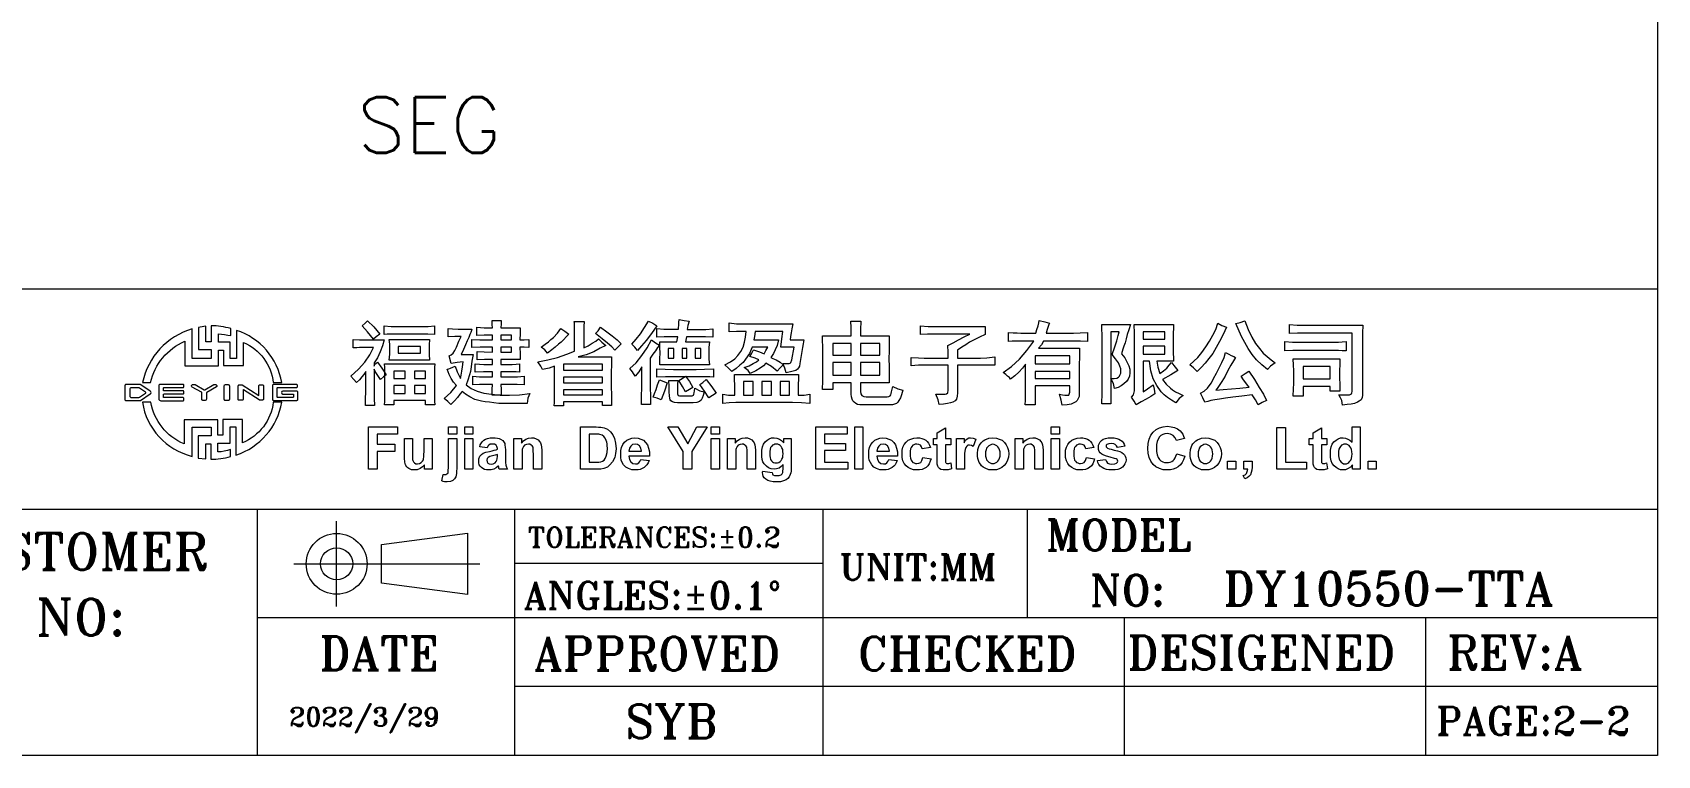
# Model space of a CAD drawing. Header units: millimetres. Extents: x 80 to 298, y -36 to 36.
# Drawn here: x 219.93 to 267.07, y -35.66 to -14.68 of the extents above; entities that cross this region are included whole.
import ezdxf

# ---------------------------------------------------------------- set-up
doc = ezdxf.new("R2010")
doc.units = ezdxf.units.MM
doc.header["$LTSCALE"] = 0.5
doc.layers.get('0').update_dxf_attribs({"lineweight": 18})
doc.layers.add('SEG', color=3, linetype='Continuous')
doc.styles.add('romans', font='romans.shx')
doc.styles.add('ROMANT', font='romant', dxfattribs={"height": 1.9})

msp = doc.modelspace()

# ---------------------------------------------------------------- linework, layer by layer
at = {"linetype": 'ByBlock'}
for points in [[(177.773, -35.657), (177.773, 26.913), (267.074, 26.913), (267.074, -35.657)], [(230.059, -29.535), (232.549, -29.204), (232.549, -30.989), (230.059, -30.658)]]:
    msp.add_lwpolyline(points, close=True, dxfattribs=at)
for points in [[(267.074, -22.127), (216.495, -22.127), (216.495, -35.644)], [(216.495, -28.505), (267.074, -28.505)], [(226.452, -28.505), (226.452, -35.644)], [(233.921, -28.505), (233.921, -35.657)], [(242.862, -28.505), (242.862, -35.657)], [(248.791, -28.505), (248.791, -31.654)], [(228.757, -31.336), (228.757, -28.857)], [(227.518, -30.096), (232.906, -30.096)], [(233.921, -30.08), (242.862, -30.08)], [(226.452, -31.654), (267.074, -31.654)], [(251.605, -31.654), (251.605, -35.657)], [(260.348, -31.654), (260.348, -35.644)], [(233.921, -33.649), (267.074, -33.649)]]:
    msp.add_lwpolyline(points, dxfattribs=at)
for points in [[(229.654, -23.043), (229.833, -23.222), (230.012, -23.432), (229.907, -23.505), (229.823, -23.579), (229.654, -23.369), (229.497, -23.19), (229.581, -23.116), (229.654, -23.043), (229.654, -23.043), (229.654, -23.043)], [(233.282, -23.253), (233.271, -23.148), (233.271, -23.032), (233.534, -23.032), (233.534, -23.137), (233.523, -23.253), (234.081, -23.253), (234.081, -23.411), (234.07, -23.6), (234.196, -23.6), (234.333, -23.59), (234.333, -23.821), (234.196, -23.81), (234.07, -23.81), (234.081, -24), (234.081, -24.168), (233.523, -24.168), (233.523, -24.315), (233.702, -24.315), (233.849, -24.315), (233.965, -24.304), (234.06, -24.294), (234.06, -24.536), (233.965, -24.525), (233.849, -24.525), (233.702, -24.525), (233.523, -24.525), (233.523, -24.672), (233.807, -24.672), (234.007, -24.672), (234.196, -24.651), (234.196, -24.904), (233.997, -24.893), (233.807, -24.893), (233.523, -24.893), (233.534, -25.04), (233.534, -25.198), (233.271, -25.198), (233.271, -25.04), (233.282, -24.893), (233.071, -24.893), (232.903, -24.893), (232.703, -24.904), (232.703, -24.651), (232.903, -24.672), (233.082, -24.672), (233.282, -24.672), (233.282, -24.525), (233.019, -24.525), (232.777, -24.536), (232.777, -24.294), (233.029, -24.315), (233.282, -24.315), (233.282, -24.168), (233.05, -24.168), (232.829, -24.178), (232.829, -23.936), (233.04, -23.947), (233.282, -23.957), (233.282, -23.81), (233.124, -23.81), (232.924, -23.81), (232.682, -23.821), (232.682, -23.59), (232.914, -23.6), (233.124, -23.6), (233.282, -23.6), (233.282, -23.463), (233.04, -23.463), (232.819, -23.474), (232.819, -23.232), (233.04, -23.253), (233.282, -23.253), (233.282, -23.253), (233.282, -23.253)], [(236.562, -23.758), (236.404, -23.842), (236.215, -23.947), (235.994, -24.031), (235.763, -24.094), (236.73, -24.094), (236.73, -24.199), (236.73, -24.336), (236.72, -24.525), (236.72, -24.746), (236.72, -24.977), (236.73, -25.177), (236.73, -25.356), (236.73, -25.503), (236.467, -25.503), (236.467, -25.398), (235.342, -25.398), (235.342, -25.514), (235.069, -25.514), (235.079, -25.419), (235.079, -25.314), (235.079, -25.188), (235.079, -25.051), (235.079, -24.893), (235.079, -24.736), (235.079, -24.557), (235.079, -24.357), (234.922, -24.42), (234.732, -24.462), (234.68, -24.357), (234.596, -24.231), (234.88, -24.178), (235.164, -24.105), (235.437, -24.01), (235.658, -23.926), (235.658, -23.768), (235.658, -23.621), (235.658, -23.495), (235.658, -23.379), (235.658, -23.274), (235.658, -23.19), (235.658, -23.116), (235.647, -23.064), (235.942, -23.064), (235.942, -23.106), (235.931, -23.169), (235.931, -23.243), (235.931, -23.337), (235.931, -23.442), (235.931, -23.558), (235.931, -23.684), (235.931, -23.831), (236.057, -23.768), (236.173, -23.695), (236.278, -23.632), (236.352, -23.568), (236.446, -23.663), (236.562, -23.758), (236.562, -23.758), (236.562, -23.758)], [(238.044, -23.19), (237.887, -23.411), (237.739, -23.611), (237.603, -23.768), (237.487, -23.905), (237.403, -23.81), (237.319, -23.726), (237.445, -23.579), (237.571, -23.421), (237.687, -23.243), (237.803, -23.053), (237.929, -23.116), (238.044, -23.19), (238.044, -23.19), (238.044, -23.19)], [(238.423, -23.505), (238.255, -23.505), (238.044, -23.516), (238.044, -23.264), (238.244, -23.285), (238.412, -23.285), (238.675, -23.285), (238.675, -23.243), (238.686, -23.179), (238.686, -23.095), (238.696, -23.011), (238.843, -23.032), (238.98, -23.053), (238.949, -23.179), (238.928, -23.295), (239.222, -23.295), (239.464, -23.295), (239.674, -23.274), (239.674, -23.516), (239.453, -23.505), (239.232, -23.505), (238.906, -23.505), (238.875, -23.653), (239.569, -23.653), (239.558, -23.821), (239.558, -23.989), (239.558, -24.157), (239.569, -24.325), (238.128, -24.325), (238.128, -24.136), (238.139, -23.979), (238.128, -23.821), (238.128, -23.653), (238.623, -23.653), (238.654, -23.505), (238.423, -23.505), (238.423, -23.505)], [(245.183, -25.061), (245.141, -25.188), (245.11, -25.282), (245.068, -25.356), (245.036, -25.408), (244.994, -25.44), (244.941, -25.461), (244.878, -25.482), (244.805, -25.482), (244.006, -25.482), (243.932, -25.482), (243.869, -25.471), (243.816, -25.44), (243.774, -25.408), (243.732, -25.366), (243.711, -25.314), (243.69, -25.251), (243.68, -25.177), (243.68, -24.841), (243.154, -24.841), (243.154, -25.04), (242.849, -25.04), (242.849, -24.998), (242.849, -24.946), (242.86, -24.872), (242.86, -24.788), (242.86, -24.683), (242.86, -24.567), (242.86, -24.441), (242.86, -24.294), (242.86, -24.021), (242.86, -23.789), (242.849, -23.611), (242.849, -23.484), (243.68, -23.484), (243.68, -23.243), (243.669, -23.053), (243.964, -23.053), (243.964, -23.137), (243.953, -23.232), (243.953, -23.348), (243.953, -23.484), (244.784, -23.484), (244.784, -23.59), (244.784, -23.737), (244.784, -23.915), (244.773, -24.147), (244.784, -24.368), (244.784, -24.557), (244.784, -24.714), (244.784, -24.841), (243.953, -24.841), (243.953, -25.093), (243.964, -25.167), (243.995, -25.209), (244.048, -25.24), (244.121, -25.251), (244.668, -25.251), (244.731, -25.251), (244.773, -25.24), (244.815, -25.219), (244.836, -25.188), (244.847, -25.156), (244.857, -25.104), (244.868, -25.03), (244.889, -24.946), (245.036, -25.019), (245.183, -25.061), (245.183, -25.061), (245.183, -25.061)], [(248.096, -24.546), (248.337, -24.368), (248.569, -24.157), (248.779, -23.905), (248.979, -23.632), (248.632, -23.632), (248.558, -23.632), (248.464, -23.632), (248.358, -23.632), (248.243, -23.642), (248.243, -23.379), (248.38, -23.39), (248.495, -23.39), (248.6, -23.4), (248.674, -23.4), (249.042, -23.4), (249.073, -23.295), (249.105, -23.19), (249.126, -23.106), (249.137, -23.032), (249.305, -23.074), (249.441, -23.116), (249.42, -23.148), (249.399, -23.211), (249.368, -23.295), (249.336, -23.4), (250.135, -23.4), (250.325, -23.39), (250.535, -23.379), (250.535, -23.642), (250.335, -23.632), (250.167, -23.632), (249.263, -23.632), (249.2, -23.737), (249.115, -23.842), (250.304, -23.842), (250.304, -24.094), (250.293, -24.325), (250.293, -25.167), (250.293, -25.24), (250.272, -25.303), (250.24, -25.356), (250.198, -25.398), (250.146, -25.429), (250.062, -25.461), (249.946, -25.482), (249.799, -25.493), (249.778, -25.345), (249.725, -25.177), (249.809, -25.188), (249.883, -25.198), (249.936, -25.198), (249.967, -25.198), (249.999, -25.198), (250.009, -25.177), (250.02, -25.146), (250.03, -25.114), (250.03, -24.935), (249.021, -24.935), (249.021, -25.482), (248.726, -25.482), (248.737, -25.345), (248.737, -25.219), (248.737, -25.104), (248.737, -25.009), (248.737, -24.304), (248.653, -24.42), (248.548, -24.536), (248.432, -24.641), (248.306, -24.736), (248.274, -24.693), (248.222, -24.651), (248.169, -24.599), (248.096, -24.546), (248.096, -24.546), (248.096, -24.546)], [(255.098, -23.043), (255.203, -23.295), (255.308, -23.516), (255.413, -23.705), (255.529, -23.852), (255.634, -23.979), (255.75, -24.084), (255.865, -24.178), (255.981, -24.262), (255.844, -24.357), (255.76, -24.462), (255.592, -24.325), (255.445, -24.178), (255.319, -24.021), (255.203, -23.852), (255.003, -23.495), (254.846, -23.127), (254.972, -23.095), (255.098, -23.043), (255.098, -23.043), (255.098, -23.043)], [(230.138, -23.19), (230.338, -23.211), (230.537, -23.211), (231.221, -23.211), (231.41, -23.211), (231.599, -23.19), (231.599, -23.442), (231.4, -23.432), (231.221, -23.432), (230.548, -23.432), (230.422, -23.432), (230.317, -23.432), (230.222, -23.432), (230.138, -23.442), (230.138, -23.19), (230.138, -23.19)], [(232.682, -23.285), (232.672, -23.327), (232.651, -23.379), (232.619, -23.442), (232.588, -23.526), (232.546, -23.621), (232.493, -23.737), (232.44, -23.873), (232.367, -24.021), (232.714, -24.021), (232.682, -24.22), (232.661, -24.378), (232.64, -24.515), (232.609, -24.609), (232.567, -24.767), (232.514, -24.904), (232.661, -25.009), (232.829, -25.082), (233.029, -25.146), (233.25, -25.177), (233.502, -25.198), (233.776, -25.198), (234.06, -25.188), (234.365, -25.156), (234.301, -25.293), (234.28, -25.44), (234.039, -25.44), (233.818, -25.44), (233.629, -25.44), (233.46, -25.44), (233.313, -25.429), (233.187, -25.408), (233.061, -25.398), (232.956, -25.377), (232.766, -25.324), (232.619, -25.251), (232.493, -25.177), (232.398, -25.093), (232.335, -25.177), (232.262, -25.272), (232.178, -25.366), (232.072, -25.471), (231.978, -25.387), (231.873, -25.303), (232.072, -25.125), (232.23, -24.925), (232.146, -24.82), (232.083, -24.714), (232.02, -24.599), (231.967, -24.452), (232.009, -24.441), (232.062, -24.42), (232.125, -24.389), (232.199, -24.357), (232.251, -24.525), (232.346, -24.714), (232.367, -24.62), (232.388, -24.504), (232.409, -24.378), (232.43, -24.231), (232.251, -24.252), (232.083, -24.283), (232.02, -24.063), (232.083, -24.031), (232.136, -23.979), (232.188, -23.905), (232.23, -23.81), (232.304, -23.632), (232.367, -23.495), (232.188, -23.495), (231.988, -23.505), (231.988, -23.264), (232.115, -23.274), (232.283, -23.285), (232.461, -23.285), (232.682, -23.285), (232.682, -23.285), (232.682, -23.285)], [(233.828, -23.6), (233.828, -23.463), (233.523, -23.463), (233.523, -23.6), (233.828, -23.6), (233.828, -23.6)], [(235.269, -23.663), (235.195, -23.726), (235.1, -23.81), (234.995, -23.884), (234.869, -23.979), (234.796, -23.884), (234.69, -23.81), (234.806, -23.726), (234.901, -23.653), (234.974, -23.59), (235.048, -23.526), (235.164, -23.4), (235.258, -23.264), (235.374, -23.348), (235.489, -23.432), (235.269, -23.663), (235.269, -23.663)], [(236.415, -23.232), (236.593, -23.369), (236.751, -23.484), (236.898, -23.6), (237.014, -23.716), (236.919, -23.8), (236.825, -23.894), (236.741, -23.8), (236.614, -23.695), (236.457, -23.568), (236.268, -23.411), (236.341, -23.337), (236.415, -23.232), (236.415, -23.232), (236.415, -23.232)], [(240.852, -23.884), (241.02, -23.947), (241.156, -24), (241.209, -23.905), (241.262, -23.81), (240.81, -23.81), (240.736, -23.989), (240.62, -24.157), (240.547, -24.252), (240.452, -24.336), (240.347, -24.431), (240.221, -24.515), (240.126, -24.42), (240.021, -24.325), (240.179, -24.231), (240.305, -24.147), (240.399, -24.052), (240.484, -23.936), (240.547, -23.81), (240.589, -23.663), (240.62, -23.516), (240.641, -23.358), (240.547, -23.358), (240.357, -23.358), (240.147, -23.369), (240.147, -23.106), (240.357, -23.137), (240.547, -23.137), (241.987, -23.137), (241.966, -23.274), (241.945, -23.39), (241.924, -23.495), (241.913, -23.6), (242.313, -23.6), (242.292, -23.716), (242.271, -23.821), (242.197, -24.283), (242.187, -24.357), (242.155, -24.41), (242.124, -24.452), (242.082, -24.483), (241.966, -24.515), (241.798, -24.557), (241.756, -24.42), (241.703, -24.283), (241.777, -24.283), (241.84, -24.283), (241.882, -24.283), (241.913, -24.273), (241.934, -24.252), (241.966, -24.178), (242.029, -23.81), (241.64, -23.81), (241.672, -23.568), (241.703, -23.358), (240.894, -23.358), (240.883, -23.495), (240.862, -23.6), (241.577, -23.6), (241.535, -23.758), (241.482, -23.884), (241.43, -23.989), (241.356, -24.105), (241.409, -24.136), (241.503, -24.178), (241.619, -24.241), (241.714, -24.325), (241.619, -24.41), (241.535, -24.504), (241.367, -24.368), (241.209, -24.273), (241.135, -24.347), (241.041, -24.42), (240.915, -24.494), (240.757, -24.578), (240.694, -24.483), (240.578, -24.399), (240.725, -24.347), (240.841, -24.283), (240.936, -24.231), (241.009, -24.178), (240.894, -24.126), (240.746, -24.084), (240.799, -23.979), (240.852, -23.884), (240.852, -23.884), (240.852, -23.884)], [(246.14, -25.177), (246.256, -25.177), (246.35, -25.177), (246.413, -25.177), (246.445, -25.167), (246.487, -25.135), (246.498, -25.061), (246.498, -24.336), (245.804, -24.336), (245.635, -24.336), (245.425, -24.347), (245.425, -24.105), (245.635, -24.115), (245.804, -24.126), (246.498, -24.126), (246.498, -23.957), (246.487, -23.758), (246.645, -23.684), (246.792, -23.6), (246.96, -23.505), (247.128, -23.432), (246.109, -23.432), (245.898, -23.432), (245.698, -23.442), (245.698, -23.19), (245.919, -23.211), (246.087, -23.211), (247.57, -23.211), (247.57, -23.442), (247.402, -23.516), (247.212, -23.611), (247.118, -23.663), (247.013, -23.737), (246.897, -23.81), (246.771, -23.894), (246.771, -24.126), (247.433, -24.126), (247.623, -24.115), (247.854, -24.094), (247.854, -24.336), (247.623, -24.336), (247.433, -24.336), (246.771, -24.336), (246.771, -25.135), (246.76, -25.23), (246.739, -25.314), (246.697, -25.366), (246.634, -25.408), (246.561, -25.429), (246.476, -25.44), (246.361, -25.461), (246.235, -25.471), (246.203, -25.335), (246.14, -25.177), (246.14, -25.177), (246.14, -25.177)], [(251.786, -23.148), (251.733, -23.306), (251.691, -23.442), (251.66, -23.568), (251.628, -23.684), (251.597, -23.779), (251.565, -23.863), (251.544, -23.936), (251.523, -24), (251.618, -24.115), (251.681, -24.231), (251.733, -24.347), (251.765, -24.452), (251.765, -24.557), (251.754, -24.651), (251.723, -24.736), (251.67, -24.809), (251.597, -24.872), (251.513, -24.935), (251.429, -24.977), (251.323, -25.009), (251.292, -24.862), (251.218, -24.714), (251.313, -24.714), (251.386, -24.704), (251.439, -24.683), (251.471, -24.651), (251.481, -24.62), (251.502, -24.567), (251.502, -24.515), (251.502, -24.441), (251.481, -24.357), (251.439, -24.262), (251.355, -24.147), (251.25, -24.021), (251.334, -23.8), (251.386, -23.621), (251.429, -23.474), (251.46, -23.369), (251.218, -23.369), (251.218, -25.45), (250.955, -25.45), (250.966, -25.146), (250.966, -24.851), (250.966, -23.642), (250.966, -23.547), (250.966, -23.432), (250.955, -23.295), (250.955, -23.148), (251.786, -23.148), (251.786, -23.148), (251.786, -23.148)], [(253.037, -23.148), (253.037, -23.264), (253.027, -23.39), (253.027, -23.526), (253.027, -23.684), (253.027, -23.842), (253.027, -23.989), (253.037, -24.115), (253.037, -24.22), (252.554, -24.22), (252.575, -24.389), (252.638, -24.578), (252.743, -24.494), (252.837, -24.42), (252.911, -24.336), (252.974, -24.252), (253.079, -24.389), (253.163, -24.483), (252.953, -24.609), (252.711, -24.746), (252.816, -24.883), (252.943, -24.998), (253.006, -25.051), (253.09, -25.104), (253.195, -25.156), (253.311, -25.209), (253.195, -25.303), (253.1, -25.429), (252.974, -25.345), (252.858, -25.272), (252.764, -25.188), (252.68, -25.104), (252.554, -24.925), (252.448, -24.725), (252.375, -24.494), (252.333, -24.22), (252.154, -24.22), (252.154, -25.104), (252.28, -25.019), (252.448, -24.904), (252.469, -25.03), (252.49, -25.167), (252.375, -25.24), (252.238, -25.314), (252.091, -25.398), (251.954, -25.482), (251.891, -25.377), (251.818, -25.261), (251.87, -25.188), (251.902, -25.072), (251.902, -23.621), (251.902, -23.4), (251.891, -23.148), (253.037, -23.148), (253.037, -23.148), (253.037, -23.148)], [(252.785, -23.579), (252.785, -23.369), (252.154, -23.369), (252.154, -23.579), (252.785, -23.579), (252.785, -23.579)], [(254.572, -23.232), (254.478, -23.442), (254.372, -23.642), (254.267, -23.821), (254.173, -23.989), (254.057, -24.136), (253.952, -24.273), (253.836, -24.399), (253.721, -24.515), (253.615, -24.41), (253.51, -24.325), (253.626, -24.22), (253.742, -24.105), (253.857, -23.968), (253.973, -23.8), (254.078, -23.632), (254.173, -23.463), (254.257, -23.295), (254.32, -23.116), (254.436, -23.179), (254.572, -23.232), (254.572, -23.232), (254.572, -23.232)], [(258.525, -23.169), (258.515, -23.4), (258.515, -23.6), (258.515, -25.198), (258.504, -25.272), (258.473, -25.335), (258.42, -25.377), (258.368, -25.408), (258.284, -25.44), (258.189, -25.461), (258.073, -25.471), (257.937, -25.493), (257.926, -25.429), (257.916, -25.356), (257.874, -25.282), (257.831, -25.188), (257.968, -25.188), (258.063, -25.188), (258.136, -25.188), (258.178, -25.177), (258.199, -25.167), (258.21, -25.135), (258.221, -25.093), (258.221, -25.04), (258.221, -23.4), (256.833, -23.4), (256.633, -23.4), (256.402, -23.411), (256.402, -23.148), (256.622, -23.169), (256.822, -23.169), (258.525, -23.169), (258.525, -23.169)], [(229.591, -25.503), (229.591, -25.303), (229.602, -25.114), (229.602, -24.515), (229.549, -24.599), (229.486, -24.672), (229.423, -24.757), (229.328, -24.83), (229.255, -24.746), (229.171, -24.651), (229.391, -24.452), (229.57, -24.241), (229.717, -24.031), (229.823, -23.821), (229.57, -23.821), (229.507, -23.821), (229.423, -23.821), (229.339, -23.831), (229.234, -23.831), (229.234, -23.59), (229.423, -23.6), (229.56, -23.6), (230.138, -23.6), (230.085, -23.768), (230.022, -23.947), (229.938, -24.115), (229.844, -24.262), (229.844, -24.357), (229.844, -24.347), (229.865, -24.315), (229.896, -24.283), (229.938, -24.241), (230.064, -24.42), (230.19, -24.609), (230.117, -24.672), (230.033, -24.746), (229.97, -24.662), (229.917, -24.578), (229.875, -24.515), (229.844, -24.452), (229.844, -25.093), (229.844, -25.303), (229.854, -25.503), (229.591, -25.503), (229.591, -25.503)], [(231.452, -23.59), (231.442, -23.737), (231.442, -23.873), (231.442, -24.021), (231.452, -24.189), (230.285, -24.189), (230.296, -24.01), (230.296, -23.863), (230.296, -23.726), (230.285, -23.59), (231.452, -23.59), (231.452, -23.59), (231.452, -23.59)], [(231.189, -23.979), (231.189, -23.789), (230.537, -23.789), (230.537, -23.979), (231.189, -23.979), (231.189, -23.979)], [(233.828, -23.957), (233.828, -23.81), (233.523, -23.81), (233.523, -23.957), (233.828, -23.957), (233.828, -23.957)], [(238.118, -23.747), (238.065, -23.821), (238.002, -23.915), (237.929, -24.01), (237.855, -24.126), (237.855, -24.988), (237.866, -25.219), (237.866, -25.471), (237.603, -25.471), (237.603, -25.219), (237.613, -24.988), (237.613, -24.378), (237.519, -24.525), (237.414, -24.651), (237.34, -24.525), (237.266, -24.431), (237.445, -24.262), (237.613, -24.052), (237.76, -23.831), (237.887, -23.6), (238.002, -23.684), (238.118, -23.747), (238.118, -23.747), (238.118, -23.747)], [(238.539, -24.126), (238.539, -23.852), (238.37, -23.852), (238.37, -24.126), (238.539, -24.126), (238.539, -24.126)], [(238.917, -24.126), (238.917, -23.852), (238.78, -23.852), (238.78, -24.126), (238.917, -24.126), (238.917, -24.126)], [(239.317, -24.126), (239.317, -23.852), (239.159, -23.852), (239.159, -24.126), (239.317, -24.126), (239.317, -24.126)], [(243.68, -24.042), (243.68, -23.705), (243.154, -23.705), (243.154, -24.042), (243.68, -24.042), (243.68, -24.042)], [(244.51, -24.042), (244.51, -23.705), (243.953, -23.705), (243.953, -24.042), (244.51, -24.042), (244.51, -24.042)], [(252.785, -24.01), (252.785, -23.779), (252.154, -23.779), (252.154, -24.01), (252.785, -24.01), (252.785, -24.01)], [(255.224, -24.967), (255.182, -24.914), (255.129, -24.841), (255.066, -24.757), (254.993, -24.651), (255.108, -24.578), (255.214, -24.504), (255.382, -24.746), (255.518, -24.977), (255.645, -25.177), (255.729, -25.356), (255.603, -25.419), (255.487, -25.482), (255.413, -25.335), (255.319, -25.188), (255.014, -25.23), (254.751, -25.261), (254.541, -25.293), (254.372, -25.314), (254.236, -25.335), (254.12, -25.356), (254.025, -25.387), (253.941, -25.408), (253.889, -25.282), (253.815, -25.146), (253.92, -25.082), (254.015, -24.998), (254.068, -24.935), (254.131, -24.841), (254.194, -24.714), (254.278, -24.567), (254.362, -24.41), (254.436, -24.252), (254.499, -24.105), (254.541, -23.968), (254.635, -24.01), (254.709, -24.052), (254.782, -24.084), (254.835, -24.105), (254.772, -24.21), (254.698, -24.336), (254.614, -24.483), (254.53, -24.651), (254.436, -24.809), (254.362, -24.925), (254.299, -25.009), (254.257, -25.061), (254.478, -25.04), (254.719, -25.019), (254.961, -24.998), (255.224, -24.967), (255.224, -24.967), (255.224, -24.967)], [(257.653, -23.663), (257.726, -23.663), (257.821, -23.663), (257.926, -23.653), (258.042, -23.642), (258.042, -23.915), (257.926, -23.915), (257.821, -23.905), (257.737, -23.905), (257.663, -23.905), (256.696, -23.905), (256.496, -23.905), (256.265, -23.915), (256.265, -23.642), (256.486, -23.663), (256.696, -23.663), (257.653, -23.663), (257.653, -23.663)], [(231.61, -24.294), (231.599, -24.399), (231.599, -24.525), (231.599, -24.693), (231.599, -24.883), (231.599, -25.072), (231.599, -25.24), (231.599, -25.377), (231.61, -25.482), (231.337, -25.482), (231.337, -25.356), (230.411, -25.356), (230.411, -25.482), (230.148, -25.482), (230.159, -25.387), (230.159, -25.251), (230.159, -25.093), (230.159, -24.893), (230.159, -24.704), (230.159, -24.536), (230.159, -24.399), (230.148, -24.294), (231.61, -24.294), (231.61, -24.294), (231.61, -24.294)], [(230.748, -24.714), (230.748, -24.504), (230.411, -24.504), (230.411, -24.714), (230.748, -24.714), (230.748, -24.714)], [(231.337, -24.714), (231.337, -24.504), (231.011, -24.504), (231.011, -24.714), (231.337, -24.714), (231.337, -24.714)], [(236.467, -24.473), (236.467, -24.304), (235.342, -24.304), (235.342, -24.473), (236.467, -24.473), (236.467, -24.473)], [(239.19, -24.462), (239.432, -24.452), (239.685, -24.441), (239.685, -24.683), (239.579, -24.672), (239.464, -24.672), (239.327, -24.672), (239.18, -24.672), (238.539, -24.672), (238.297, -24.672), (238.044, -24.683), (238.044, -24.441), (238.286, -24.452), (238.528, -24.462), (239.19, -24.462), (239.19, -24.462)], [(243.68, -24.62), (243.68, -24.252), (243.154, -24.252), (243.154, -24.62), (243.68, -24.62), (243.68, -24.62)], [(244.51, -24.62), (244.51, -24.252), (243.953, -24.252), (243.953, -24.62), (244.51, -24.62), (244.51, -24.62)], [(250.03, -24.294), (250.03, -24.063), (249.021, -24.063), (249.021, -24.294), (250.03, -24.294), (250.03, -24.294)], [(257.863, -24.147), (257.863, -24.315), (257.853, -24.483), (257.853, -24.704), (257.863, -24.883), (257.863, -25.082), (257.579, -25.082), (257.579, -24.946), (256.791, -24.946), (256.791, -25.23), (256.507, -25.23), (256.517, -25.019), (256.528, -24.862), (256.528, -24.483), (256.517, -24.336), (256.507, -24.147), (257.863, -24.147), (257.863, -24.147), (257.863, -24.147)], [(257.579, -24.725), (257.579, -24.368), (256.791, -24.368), (256.791, -24.725), (257.579, -24.725), (257.579, -24.725)], [(230.748, -25.156), (230.748, -24.925), (230.411, -24.925), (230.411, -25.156), (230.748, -25.156), (230.748, -25.156)], [(231.337, -25.156), (231.337, -24.925), (231.011, -24.925), (231.011, -25.156), (231.337, -25.156), (231.337, -25.156)], [(236.467, -24.841), (236.467, -24.683), (235.342, -24.683), (235.342, -24.841), (236.467, -24.841), (236.467, -24.841)], [(238.349, -24.841), (238.265, -25.082), (238.171, -25.335), (238.055, -25.293), (237.939, -25.261), (237.981, -25.156), (238.023, -25.04), (238.065, -24.904), (238.118, -24.757), (238.349, -24.841), (238.349, -24.841), (238.349, -24.841)], [(238.654, -24.778), (238.644, -24.883), (238.644, -24.967), (238.644, -25.04), (238.644, -25.104), (238.644, -25.167), (238.665, -25.209), (238.707, -25.219), (238.77, -25.219), (239.022, -25.219), (239.075, -25.219), (239.106, -25.198), (239.117, -25.177), (239.127, -25.135), (239.138, -25.072), (239.148, -24.998), (239.296, -25.072), (239.422, -25.104), (239.39, -25.209), (239.359, -25.293), (239.327, -25.345), (239.285, -25.387), (239.201, -25.419), (239.096, -25.429), (238.644, -25.429), (238.56, -25.419), (238.496, -25.398), (238.454, -25.366), (238.433, -25.335), (238.412, -25.23), (238.402, -25.093), (238.402, -24.946), (238.391, -24.778), (238.654, -24.778), (238.654, -24.778)], [(238.875, -24.651), (238.991, -24.809), (239.085, -24.977), (238.991, -25.04), (238.875, -25.104), (238.791, -24.946), (238.686, -24.778), (238.78, -24.714), (238.875, -24.651), (238.875, -24.651), (238.875, -24.651)], [(239.474, -24.746), (239.642, -24.956), (239.769, -25.146), (239.663, -25.209), (239.558, -25.282), (239.432, -25.082), (239.296, -24.893), (239.38, -24.83), (239.474, -24.746), (239.474, -24.746), (239.474, -24.746)], [(242.155, -24.599), (242.155, -24.736), (242.145, -24.883), (242.145, -25.198), (242.324, -25.198), (242.481, -25.177), (242.481, -25.44), (242.239, -25.429), (241.977, -25.419), (240.336, -25.419), (240.147, -25.429), (239.958, -25.44), (239.958, -25.177), (240.126, -25.198), (240.305, -25.198), (240.305, -24.893), (240.294, -24.767), (240.294, -24.599), (242.155, -24.599), (242.155, -24.599), (242.155, -24.599)], [(240.841, -25.198), (240.841, -24.809), (240.557, -24.809), (240.557, -25.198), (240.841, -25.198), (240.841, -25.198)], [(241.367, -25.198), (241.367, -24.809), (241.093, -24.809), (241.093, -25.198), (241.367, -25.198), (241.367, -25.198)], [(241.892, -25.198), (241.892, -24.809), (241.619, -24.809), (241.619, -25.198), (241.892, -25.198), (241.892, -25.198)], [(250.03, -24.714), (250.03, -24.515), (249.021, -24.515), (249.021, -24.714), (250.03, -24.714), (250.03, -24.714)], [(236.467, -25.188), (236.467, -25.051), (235.342, -25.051), (235.342, -25.188), (236.467, -25.188), (236.467, -25.188)], [(229.68, -27.35), (229.68, -26.124), (230.518, -26.124), (230.518, -26.329), (229.932, -26.329), (229.932, -26.626), (230.442, -26.626), (230.442, -26.832), (229.932, -26.832), (229.932, -27.35), (229.68, -27.35), (229.68, -27.35)], [(232.003, -26.329), (232.003, -26.124), (232.239, -26.124), (232.239, -26.329), (232.003, -26.329), (232.003, -26.329)], [(232.475, -26.329), (232.475, -26.124), (232.711, -26.124), (232.711, -26.329), (232.475, -26.329), (232.475, -26.329)], [(235.833, -26.124), (236.282, -26.124), (236.351, -26.131), (236.419, -26.131), (236.473, -26.139), (236.518, -26.154), (236.617, -26.192), (236.701, -26.261), (236.77, -26.352), (236.815, -26.459), (236.846, -26.596), (236.861, -26.756), (236.846, -26.893), (236.823, -27.014), (236.762, -27.136), (236.686, -27.228), (236.61, -27.289), (236.511, -27.327), (236.419, -27.35), (236.297, -27.35), (235.833, -27.35), (235.833, -26.124), (235.833, -26.124)], [(236.084, -26.329), (236.084, -27.144), (236.267, -27.144), (236.358, -27.144), (236.419, -27.136), (236.473, -27.113), (236.518, -27.083), (236.549, -27.037), (236.579, -26.969), (236.602, -26.87), (236.61, -26.74), (236.602, -26.672), (236.602, -26.611), (236.594, -26.565), (236.579, -26.52), (236.549, -26.451), (236.511, -26.405), (236.457, -26.367), (236.396, -26.344), (236.366, -26.337), (236.32, -26.337), (236.259, -26.337), (236.191, -26.329), (236.084, -26.329), (236.084, -26.329)], [(238.81, -27.35), (238.81, -26.839), (238.361, -26.124), (238.658, -26.124), (238.94, -26.611), (239.206, -26.124), (239.503, -26.124), (239.062, -26.839), (239.062, -27.35), (238.81, -27.35), (238.81, -27.35)], [(239.625, -26.329), (239.625, -26.124), (239.861, -26.124), (239.861, -26.329), (239.625, -26.329), (239.625, -26.329)], [(242.656, -27.35), (242.656, -26.124), (243.562, -26.124), (243.562, -26.329), (242.907, -26.329), (242.907, -26.603), (243.516, -26.603), (243.516, -26.809), (242.907, -26.809), (242.907, -27.144), (243.585, -27.144), (243.585, -27.35), (242.656, -27.35), (242.656, -27.35)], [(243.79, -27.35), (243.79, -26.124), (244.026, -26.124), (244.026, -27.35), (243.79, -27.35), (243.79, -27.35)], [(246.577, -26.459), (246.577, -26.641), (246.417, -26.641), (246.417, -27.014), (246.417, -27.06), (246.417, -27.098), (246.417, -27.129), (246.417, -27.144), (246.425, -27.159), (246.44, -27.174), (246.455, -27.182), (246.478, -27.182), (246.516, -27.182), (246.57, -27.167), (246.592, -27.342), (246.501, -27.365), (246.402, -27.372), (246.349, -27.372), (246.288, -27.357), (246.25, -27.327), (246.219, -27.296), (246.196, -27.258), (246.181, -27.205), (246.181, -27.182), (246.181, -27.144), (246.181, -27.098), (246.181, -27.037), (246.181, -26.641), (246.067, -26.641), (246.067, -26.459), (246.181, -26.459), (246.181, -26.291), (246.417, -26.154), (246.417, -26.459), (246.577, -26.459), (246.577, -26.459)], [(249.486, -26.329), (249.486, -26.124), (249.722, -26.124), (249.722, -26.329), (249.486, -26.329), (249.486, -26.329)], [(253.126, -26.9), (253.362, -26.976), (253.324, -27.075), (253.286, -27.152), (253.232, -27.22), (253.172, -27.281), (253.103, -27.319), (253.027, -27.35), (252.943, -27.372), (252.844, -27.372), (252.73, -27.365), (252.623, -27.334), (252.524, -27.281), (252.441, -27.212), (252.372, -27.121), (252.326, -27.014), (252.296, -26.885), (252.288, -26.748), (252.296, -26.603), (252.326, -26.481), (252.372, -26.367), (252.441, -26.276), (252.532, -26.2), (252.623, -26.146), (252.737, -26.116), (252.859, -26.101), (252.966, -26.116), (253.065, -26.139), (253.149, -26.177), (253.225, -26.238), (253.263, -26.283), (253.301, -26.329), (253.324, -26.39), (253.354, -26.459), (253.118, -26.52), (253.08, -26.436), (253.019, -26.375), (252.943, -26.329), (252.852, -26.314), (252.783, -26.322), (252.722, -26.344), (252.669, -26.375), (252.623, -26.413), (252.585, -26.474), (252.555, -26.542), (252.54, -26.634), (252.54, -26.733), (252.54, -26.839), (252.555, -26.931), (252.585, -27.007), (252.623, -27.068), (252.669, -27.106), (252.722, -27.136), (252.776, -27.159), (252.844, -27.159), (252.89, -27.159), (252.935, -27.144), (252.981, -27.129), (253.019, -27.098), (253.05, -27.068), (253.08, -27.022), (253.103, -26.969), (253.126, -26.9), (253.126, -26.9), (253.126, -26.9)], [(256.027, -27.35), (256.027, -26.139), (256.278, -26.139), (256.278, -27.144), (256.895, -27.144), (256.895, -27.35), (256.027, -27.35), (256.027, -27.35)], [(257.481, -26.459), (257.481, -26.641), (257.322, -26.641), (257.322, -27.014), (257.322, -27.06), (257.322, -27.098), (257.322, -27.129), (257.322, -27.144), (257.329, -27.159), (257.344, -27.174), (257.36, -27.182), (257.382, -27.182), (257.421, -27.182), (257.474, -27.167), (257.497, -27.342), (257.405, -27.365), (257.306, -27.372), (257.253, -27.372), (257.192, -27.357), (257.154, -27.327), (257.124, -27.296), (257.101, -27.258), (257.085, -27.205), (257.085, -27.182), (257.085, -27.144), (257.085, -27.098), (257.085, -27.037), (257.085, -26.641), (256.971, -26.641), (256.971, -26.459), (257.085, -26.459), (257.085, -26.291), (257.322, -26.154), (257.322, -26.459), (257.481, -26.459), (257.481, -26.459)], [(258.449, -27.35), (258.228, -27.35), (258.228, -27.22), (258.167, -27.289), (258.098, -27.334), (258.022, -27.365), (257.954, -27.372), (257.877, -27.365), (257.809, -27.342), (257.748, -27.304), (257.695, -27.251), (257.641, -27.182), (257.611, -27.106), (257.588, -27.007), (257.588, -26.908), (257.588, -26.794), (257.611, -26.702), (257.641, -26.626), (257.687, -26.558), (257.748, -26.504), (257.809, -26.466), (257.877, -26.443), (257.954, -26.436), (258.022, -26.451), (258.091, -26.474), (258.152, -26.512), (258.212, -26.565), (258.212, -26.124), (258.449, -26.124), (258.449, -27.35), (258.449, -27.35)], [(231.31, -27.35), (231.31, -27.22), (231.249, -27.281), (231.18, -27.334), (231.097, -27.365), (231.013, -27.372), (230.929, -27.365), (230.853, -27.334), (230.792, -27.289), (230.754, -27.228), (230.731, -27.144), (230.723, -27.03), (230.723, -26.459), (230.96, -26.459), (230.96, -26.87), (230.96, -26.954), (230.96, -27.022), (230.96, -27.068), (230.967, -27.098), (230.99, -27.136), (231.013, -27.167), (231.051, -27.19), (231.104, -27.19), (231.158, -27.182), (231.211, -27.159), (231.249, -27.121), (231.272, -27.075), (231.279, -27.045), (231.287, -26.992), (231.287, -26.923), (231.295, -26.839), (231.295, -26.459), (231.531, -26.459), (231.531, -27.35), (231.31, -27.35), (231.31, -27.35)], [(232.239, -26.459), (232.239, -27.327), (232.231, -27.41), (232.231, -27.471), (232.224, -27.525), (232.216, -27.57), (232.178, -27.631), (232.125, -27.677), (232.056, -27.707), (231.965, -27.715), (231.927, -27.715), (231.889, -27.715), (231.843, -27.707), (231.805, -27.692), (231.843, -27.502), (231.858, -27.502), (231.873, -27.502), (231.889, -27.502), (231.904, -27.502), (231.934, -27.502), (231.957, -27.487), (231.98, -27.471), (231.995, -27.449), (231.995, -27.433), (231.995, -27.41), (231.995, -27.372), (232.003, -27.319), (232.003, -26.459), (232.239, -26.459), (232.239, -26.459)], [(232.475, -27.35), (232.475, -26.459), (232.711, -26.459), (232.711, -27.35), (232.475, -27.35), (232.475, -27.35)], [(233.122, -26.733), (232.909, -26.702), (232.924, -26.641), (232.955, -26.588), (232.985, -26.542), (233.023, -26.504), (233.076, -26.474), (233.137, -26.459), (233.206, -26.443), (233.282, -26.436), (233.358, -26.443), (233.419, -26.451), (233.472, -26.459), (233.51, -26.474), (233.579, -26.52), (233.617, -26.573), (233.632, -26.603), (233.64, -26.657), (233.648, -26.71), (233.655, -26.786), (233.655, -27.06), (233.655, -27.159), (233.663, -27.235), (233.686, -27.289), (233.716, -27.35), (233.48, -27.35), (233.465, -27.327), (233.457, -27.281), (233.45, -27.266), (233.442, -27.258), (233.381, -27.311), (233.32, -27.35), (233.244, -27.372), (233.168, -27.372), (233.107, -27.372), (233.046, -27.357), (233, -27.334), (232.955, -27.304), (232.917, -27.258), (232.894, -27.22), (232.878, -27.167), (232.878, -27.113), (232.886, -27.045), (232.909, -26.976), (232.955, -26.923), (233.008, -26.885), (233.084, -26.855), (233.191, -26.832), (233.267, -26.817), (233.328, -26.801), (233.381, -26.786), (233.419, -26.771), (233.419, -26.748), (233.404, -26.695), (233.381, -26.649), (233.335, -26.626), (233.267, -26.619), (233.213, -26.626), (233.175, -26.649), (233.145, -26.679), (233.122, -26.733), (233.122, -26.733), (233.122, -26.733)], [(234.706, -27.35), (234.47, -27.35), (234.47, -26.9), (234.462, -26.832), (234.462, -26.778), (234.455, -26.74), (234.455, -26.71), (234.432, -26.672), (234.401, -26.649), (234.363, -26.626), (234.325, -26.619), (234.264, -26.634), (234.211, -26.657), (234.173, -26.695), (234.15, -26.748), (234.142, -26.778), (234.135, -26.824), (234.135, -26.877), (234.135, -26.946), (234.135, -27.35), (233.899, -27.35), (233.899, -26.459), (234.12, -26.459), (234.12, -26.596), (234.181, -26.527), (234.249, -26.481), (234.325, -26.451), (234.409, -26.436), (234.478, -26.443), (234.546, -26.466), (234.607, -26.497), (234.645, -26.542), (234.668, -26.588), (234.691, -26.641), (234.698, -26.71), (234.706, -26.801), (234.706, -27.35), (234.706, -27.35)], [(237.584, -27.068), (237.82, -27.098), (237.79, -27.167), (237.759, -27.22), (237.721, -27.266), (237.676, -27.304), (237.622, -27.334), (237.561, -27.357), (237.501, -27.372), (237.424, -27.372), (237.318, -27.365), (237.226, -27.334), (237.143, -27.289), (237.082, -27.22), (237.044, -27.159), (237.013, -27.083), (236.998, -27.007), (236.998, -26.916), (236.998, -26.809), (237.021, -26.718), (237.059, -26.634), (237.112, -26.565), (237.173, -26.512), (237.242, -26.474), (237.318, -26.451), (237.409, -26.436), (237.501, -26.451), (237.584, -26.474), (237.66, -26.512), (237.721, -26.573), (237.775, -26.641), (237.805, -26.74), (237.828, -26.847), (237.836, -26.969), (237.234, -26.969), (237.249, -27.068), (237.287, -27.136), (237.348, -27.182), (237.424, -27.19), (237.478, -27.19), (237.523, -27.167), (237.554, -27.129), (237.584, -27.068), (237.584, -27.068), (237.584, -27.068)], [(237.6, -26.824), (237.584, -26.74), (237.539, -26.672), (237.485, -26.634), (237.417, -26.619), (237.341, -26.634), (237.287, -26.679), (237.249, -26.74), (237.234, -26.824), (237.6, -26.824), (237.6, -26.824)], [(239.625, -27.35), (239.625, -26.459), (239.861, -26.459), (239.861, -27.35), (239.625, -27.35), (239.625, -27.35)], [(240.904, -27.35), (240.668, -27.35), (240.668, -26.9), (240.661, -26.832), (240.661, -26.778), (240.653, -26.74), (240.653, -26.71), (240.63, -26.672), (240.6, -26.649), (240.562, -26.626), (240.524, -26.619), (240.463, -26.634), (240.409, -26.657), (240.371, -26.695), (240.348, -26.748), (240.341, -26.778), (240.333, -26.824), (240.333, -26.877), (240.333, -26.946), (240.333, -27.35), (240.097, -27.35), (240.097, -26.459), (240.318, -26.459), (240.318, -26.596), (240.379, -26.527), (240.447, -26.481), (240.524, -26.451), (240.607, -26.436), (240.676, -26.443), (240.744, -26.466), (240.805, -26.497), (240.843, -26.542), (240.866, -26.588), (240.889, -26.641), (240.897, -26.71), (240.904, -26.801), (240.904, -27.35), (240.904, -27.35)], [(241.117, -27.41), (241.392, -27.441), (241.399, -27.487), (241.414, -27.509), (241.46, -27.532), (241.521, -27.532), (241.597, -27.532), (241.651, -27.509), (241.681, -27.487), (241.696, -27.449), (241.704, -27.41), (241.711, -27.342), (241.711, -27.212), (241.651, -27.273), (241.59, -27.319), (241.521, -27.342), (241.445, -27.35), (241.361, -27.342), (241.285, -27.311), (241.224, -27.266), (241.163, -27.197), (241.125, -27.136), (241.102, -27.068), (241.087, -26.984), (241.087, -26.9), (241.087, -26.794), (241.11, -26.702), (241.14, -26.626), (241.186, -26.558), (241.247, -26.504), (241.308, -26.466), (241.376, -26.443), (241.453, -26.436), (241.529, -26.451), (241.605, -26.474), (241.666, -26.52), (241.727, -26.588), (241.727, -26.459), (241.947, -26.459), (241.947, -27.266), (241.94, -27.342), (241.94, -27.403), (241.932, -27.456), (241.917, -27.502), (241.887, -27.57), (241.848, -27.624), (241.795, -27.662), (241.719, -27.692), (241.635, -27.715), (241.529, -27.715), (241.422, -27.715), (241.331, -27.7), (241.262, -27.677), (241.209, -27.639), (241.163, -27.601), (241.133, -27.555), (241.117, -27.502), (241.11, -27.441), (241.11, -27.433), (241.117, -27.41), (241.117, -27.41), (241.117, -27.41)], [(241.323, -26.893), (241.323, -26.961), (241.331, -27.014), (241.346, -27.068), (241.376, -27.106), (241.399, -27.136), (241.43, -27.152), (241.468, -27.167), (241.506, -27.167), (241.544, -27.167), (241.582, -27.152), (241.62, -27.129), (241.651, -27.098), (241.673, -27.06), (241.696, -27.014), (241.704, -26.961), (241.711, -26.9), (241.704, -26.832), (241.696, -26.778), (241.673, -26.733), (241.651, -26.687), (241.62, -26.664), (241.59, -26.641), (241.552, -26.626), (241.513, -26.619), (241.468, -26.626), (241.437, -26.641), (241.399, -26.657), (241.376, -26.687), (241.346, -26.725), (241.331, -26.771), (241.323, -26.832), (241.323, -26.893), (241.323, -26.893), (241.323, -26.893)], [(244.78, -27.068), (245.016, -27.098), (244.986, -27.167), (244.955, -27.22), (244.917, -27.266), (244.872, -27.304), (244.818, -27.334), (244.757, -27.357), (244.696, -27.372), (244.62, -27.372), (244.514, -27.365), (244.422, -27.334), (244.338, -27.289), (244.278, -27.22), (244.24, -27.159), (244.209, -27.083), (244.194, -27.007), (244.194, -26.916), (244.194, -26.809), (244.217, -26.718), (244.255, -26.634), (244.308, -26.565), (244.369, -26.512), (244.437, -26.474), (244.514, -26.451), (244.605, -26.436), (244.696, -26.451), (244.78, -26.474), (244.856, -26.512), (244.917, -26.573), (244.971, -26.641), (245.001, -26.74), (245.024, -26.847), (245.031, -26.969), (244.43, -26.969), (244.445, -27.068), (244.483, -27.136), (244.544, -27.182), (244.62, -27.19), (244.674, -27.19), (244.719, -27.167), (244.75, -27.129), (244.78, -27.068), (244.78, -27.068), (244.78, -27.068)], [(244.795, -26.824), (244.78, -26.74), (244.734, -26.672), (244.681, -26.634), (244.613, -26.619), (244.536, -26.634), (244.483, -26.679), (244.445, -26.74), (244.43, -26.824), (244.795, -26.824), (244.795, -26.824)], [(245.983, -26.718), (245.747, -26.756), (245.724, -26.702), (245.694, -26.657), (245.641, -26.634), (245.587, -26.619), (245.542, -26.626), (245.504, -26.641), (245.473, -26.657), (245.443, -26.687), (245.42, -26.718), (245.405, -26.763), (245.397, -26.824), (245.397, -26.893), (245.397, -26.969), (245.405, -27.03), (245.42, -27.083), (245.443, -27.121), (245.473, -27.152), (245.511, -27.167), (245.549, -27.182), (245.587, -27.182), (245.648, -27.174), (245.702, -27.152), (245.732, -27.098), (245.762, -27.014), (245.999, -27.045), (245.976, -27.121), (245.945, -27.19), (245.907, -27.251), (245.854, -27.296), (245.801, -27.327), (245.74, -27.357), (245.663, -27.372), (245.58, -27.372), (245.488, -27.365), (245.412, -27.342), (245.336, -27.304), (245.275, -27.251), (245.222, -27.182), (245.184, -27.106), (245.161, -27.014), (245.161, -26.908), (245.161, -26.801), (245.184, -26.71), (245.222, -26.634), (245.275, -26.565), (245.336, -26.512), (245.412, -26.474), (245.496, -26.451), (245.587, -26.436), (245.663, -26.443), (245.732, -26.459), (245.793, -26.481), (245.846, -26.512), (245.884, -26.55), (245.922, -26.596), (245.953, -26.657), (245.983, -26.718), (245.983, -26.718), (245.983, -26.718)], [(246.973, -27.35), (246.737, -27.35), (246.737, -26.459), (246.958, -26.459), (246.958, -26.588), (247.004, -26.512), (247.049, -26.466), (247.095, -26.443), (247.148, -26.436), (247.224, -26.451), (247.301, -26.481), (247.224, -26.695), (247.171, -26.664), (247.118, -26.649), (247.072, -26.657), (247.042, -26.679), (247.011, -26.718), (246.988, -26.778), (246.981, -26.824), (246.973, -26.893), (246.973, -26.976), (246.973, -27.075), (246.973, -27.35), (246.973, -27.35)], [(247.346, -26.893), (247.354, -26.778), (247.4, -26.664), (247.43, -26.611), (247.468, -26.573), (247.514, -26.527), (247.56, -26.497), (247.674, -26.451), (247.796, -26.436), (247.895, -26.451), (247.978, -26.474), (248.062, -26.512), (248.131, -26.573), (248.184, -26.641), (248.222, -26.718), (248.245, -26.809), (248.26, -26.908), (248.245, -26.999), (248.222, -27.091), (248.184, -27.174), (248.123, -27.243), (248.054, -27.304), (247.978, -27.342), (247.895, -27.365), (247.803, -27.372), (247.681, -27.365), (247.567, -27.319), (247.514, -27.289), (247.468, -27.251), (247.43, -27.205), (247.4, -27.159), (247.377, -27.098), (247.354, -27.037), (247.346, -26.969), (247.346, -26.893), (247.346, -26.893), (247.346, -26.893)], [(247.582, -26.908), (247.582, -26.969), (247.598, -27.03), (247.613, -27.075), (247.643, -27.113), (247.674, -27.144), (247.712, -27.167), (247.75, -27.182), (247.796, -27.182), (247.834, -27.182), (247.872, -27.167), (247.91, -27.144), (247.94, -27.113), (247.971, -27.075), (247.986, -27.03), (248.001, -26.969), (248.009, -26.908), (248.001, -26.847), (247.986, -26.786), (247.971, -26.74), (247.94, -26.702), (247.91, -26.672), (247.872, -26.649), (247.834, -26.634), (247.796, -26.626), (247.75, -26.634), (247.712, -26.649), (247.674, -26.672), (247.643, -26.702), (247.613, -26.74), (247.598, -26.786), (247.582, -26.847), (247.582, -26.908), (247.582, -26.908), (247.582, -26.908)], [(249.25, -27.35), (249.014, -27.35), (249.014, -26.9), (249.006, -26.832), (249.006, -26.778), (248.999, -26.74), (248.999, -26.71), (248.976, -26.672), (248.945, -26.649), (248.907, -26.626), (248.869, -26.619), (248.808, -26.634), (248.755, -26.657), (248.717, -26.695), (248.694, -26.748), (248.686, -26.778), (248.679, -26.824), (248.679, -26.877), (248.679, -26.946), (248.679, -27.35), (248.443, -27.35), (248.443, -26.459), (248.664, -26.459), (248.664, -26.596), (248.725, -26.527), (248.793, -26.481), (248.869, -26.451), (248.953, -26.436), (249.022, -26.443), (249.09, -26.466), (249.151, -26.497), (249.189, -26.542), (249.212, -26.588), (249.235, -26.641), (249.242, -26.71), (249.25, -26.801), (249.25, -27.35), (249.25, -27.35)], [(249.486, -27.35), (249.486, -26.459), (249.722, -26.459), (249.722, -27.35), (249.486, -27.35), (249.486, -27.35)], [(250.727, -26.718), (250.491, -26.756), (250.468, -26.702), (250.438, -26.657), (250.385, -26.634), (250.331, -26.619), (250.286, -26.626), (250.247, -26.641), (250.217, -26.657), (250.187, -26.687), (250.164, -26.718), (250.149, -26.763), (250.141, -26.824), (250.141, -26.893), (250.141, -26.969), (250.149, -27.03), (250.164, -27.083), (250.187, -27.121), (250.217, -27.152), (250.255, -27.167), (250.293, -27.182), (250.331, -27.182), (250.392, -27.174), (250.445, -27.152), (250.476, -27.098), (250.506, -27.014), (250.742, -27.045), (250.72, -27.121), (250.689, -27.19), (250.651, -27.251), (250.598, -27.296), (250.544, -27.327), (250.484, -27.357), (250.407, -27.372), (250.324, -27.372), (250.232, -27.365), (250.156, -27.342), (250.08, -27.304), (250.019, -27.251), (249.966, -27.182), (249.928, -27.106), (249.905, -27.014), (249.905, -26.908), (249.905, -26.801), (249.928, -26.71), (249.966, -26.634), (250.019, -26.565), (250.08, -26.512), (250.156, -26.474), (250.24, -26.451), (250.331, -26.436), (250.407, -26.443), (250.476, -26.459), (250.537, -26.481), (250.59, -26.512), (250.628, -26.55), (250.666, -26.596), (250.697, -26.657), (250.727, -26.718), (250.727, -26.718), (250.727, -26.718)], [(250.826, -27.098), (251.062, -27.068), (251.085, -27.129), (251.123, -27.174), (251.176, -27.197), (251.245, -27.205), (251.329, -27.197), (251.382, -27.174), (251.405, -27.144), (251.42, -27.113), (251.413, -27.083), (251.397, -27.068), (251.374, -27.053), (251.321, -27.037), (251.192, -26.999), (251.085, -26.969), (251.009, -26.946), (250.956, -26.916), (250.91, -26.877), (250.88, -26.832), (250.857, -26.778), (250.857, -26.718), (250.857, -26.657), (250.88, -26.611), (250.902, -26.558), (250.948, -26.52), (250.994, -26.481), (251.062, -26.459), (251.138, -26.443), (251.23, -26.436), (251.314, -26.443), (251.39, -26.459), (251.451, -26.474), (251.496, -26.504), (251.542, -26.535), (251.572, -26.58), (251.603, -26.626), (251.626, -26.679), (251.405, -26.718), (251.382, -26.672), (251.344, -26.634), (251.298, -26.611), (251.237, -26.603), (251.154, -26.611), (251.1, -26.634), (251.077, -26.657), (251.077, -26.679), (251.077, -26.702), (251.1, -26.725), (251.123, -26.74), (251.169, -26.756), (251.23, -26.771), (251.314, -26.794), (251.405, -26.817), (251.473, -26.839), (251.534, -26.87), (251.58, -26.9), (251.611, -26.931), (251.633, -26.976), (251.649, -27.022), (251.656, -27.075), (251.649, -27.136), (251.626, -27.19), (251.595, -27.243), (251.55, -27.289), (251.496, -27.327), (251.42, -27.357), (251.344, -27.372), (251.245, -27.372), (251.161, -27.372), (251.085, -27.357), (251.017, -27.334), (250.963, -27.304), (250.91, -27.266), (250.872, -27.212), (250.841, -27.159), (250.826, -27.098), (250.826, -27.098), (250.826, -27.098)], [(253.514, -26.893), (253.522, -26.778), (253.567, -26.664), (253.598, -26.611), (253.636, -26.573), (253.682, -26.527), (253.727, -26.497), (253.842, -26.451), (253.963, -26.436), (254.062, -26.451), (254.146, -26.474), (254.23, -26.512), (254.299, -26.573), (254.352, -26.641), (254.39, -26.718), (254.413, -26.809), (254.428, -26.908), (254.413, -26.999), (254.39, -27.091), (254.352, -27.174), (254.291, -27.243), (254.222, -27.304), (254.146, -27.342), (254.062, -27.365), (253.971, -27.372), (253.849, -27.365), (253.735, -27.319), (253.682, -27.289), (253.636, -27.251), (253.598, -27.205), (253.567, -27.159), (253.545, -27.098), (253.522, -27.037), (253.514, -26.969), (253.514, -26.893), (253.514, -26.893), (253.514, -26.893)], [(253.75, -26.908), (253.75, -26.969), (253.765, -27.03), (253.781, -27.075), (253.811, -27.113), (253.842, -27.144), (253.88, -27.167), (253.918, -27.182), (253.963, -27.182), (254.002, -27.182), (254.04, -27.167), (254.078, -27.144), (254.108, -27.113), (254.139, -27.075), (254.154, -27.03), (254.169, -26.969), (254.177, -26.908), (254.169, -26.847), (254.154, -26.786), (254.139, -26.74), (254.108, -26.702), (254.078, -26.672), (254.04, -26.649), (254.002, -26.634), (253.963, -26.626), (253.918, -26.634), (253.88, -26.649), (253.842, -26.672), (253.811, -26.702), (253.781, -26.74), (253.765, -26.786), (253.75, -26.847), (253.75, -26.908), (253.75, -26.908), (253.75, -26.908)], [(257.824, -26.893), (257.824, -26.961), (257.832, -27.014), (257.839, -27.06), (257.862, -27.098), (257.893, -27.144), (257.923, -27.167), (257.969, -27.19), (258.014, -27.19), (258.053, -27.19), (258.091, -27.174), (258.121, -27.152), (258.152, -27.121), (258.174, -27.083), (258.197, -27.037), (258.205, -26.976), (258.212, -26.916), (258.205, -26.839), (258.197, -26.778), (258.174, -26.733), (258.152, -26.687), (258.129, -26.664), (258.091, -26.641), (258.053, -26.626), (258.014, -26.619), (257.976, -26.626), (257.938, -26.641), (257.908, -26.657), (257.877, -26.687), (257.855, -26.725), (257.832, -26.771), (257.824, -26.832), (257.824, -26.893), (257.824, -26.893), (257.824, -26.893)], [(233.419, -26.923), (233.358, -26.946), (233.274, -26.961), (233.198, -26.984), (233.153, -27.007), (233.122, -27.037), (233.114, -27.091), (233.122, -27.136), (233.145, -27.174), (233.183, -27.197), (233.236, -27.205), (233.297, -27.197), (233.351, -27.167), (233.389, -27.129), (233.404, -27.091), (233.411, -27.045), (233.419, -26.976), (233.419, -26.923), (233.419, -26.923)], [(254.603, -27.35), (254.603, -27.113), (254.839, -27.113), (254.839, -27.35), (254.603, -27.35), (254.603, -27.35)], [(255.075, -27.113), (255.311, -27.113), (255.311, -27.289), (255.304, -27.38), (255.288, -27.449), (255.266, -27.509), (255.22, -27.563), (255.167, -27.601), (255.098, -27.631), (255.052, -27.532), (255.113, -27.509), (255.151, -27.471), (255.174, -27.418), (255.189, -27.35), (255.075, -27.35), (255.075, -27.113), (255.075, -27.113)], [(258.677, -27.35), (258.677, -27.113), (258.913, -27.113), (258.913, -27.35), (258.677, -27.35), (258.677, -27.35)]]:
    msp.add_lwpolyline(points)
for points in [[(225.684, -23.472), (225.684, -23.272, 0.082262), (225.113, -23.191), (225.113, -23.658), (224.958, -23.658), (224.958, -23.201, 0.030273), (224.748, -23.238), (224.748, -23.874), (225.113, -23.874), (225.113, -24.137), (224.565, -24.137), (224.565, -23.278, 0.27424), (223.125, -24.838), (223.361, -24.838, -0.243937), (224.354, -23.638), (224.354, -24.347), (225.331, -24.347), (225.331, -23.898), (225.478, -23.898), (225.478, -24.339), (226.054, -24.339), (226.054, -23.673, -0.271536), (226.916, -24.839), (227.168, -24.839, 0.276736), (225.852, -23.322), (225.852, -24.137), (225.67, -24.137), (225.67, -23.667), (225.331, -23.667), (225.331, -23.422, -0.023416)], [(222.642, -25.359), (223.062, -25.359), (223.351, -25.165, 0.529769), (223.352, -25.09), (223.078, -24.903, 0.151612), (223.053, -24.895), (222.642, -24.895, 0.414214), (222.617, -24.92), (222.617, -25.333, 0.414214)], [(223.752, -25.273, -0.414214), (223.732, -25.254), (223.732, -25.187, -0.414214), (223.752, -25.167), (224.305, -25.167, 0.414214), (224.324, -25.148), (224.324, -25.097, 0.414214), (224.305, -25.078), (223.752, -25.078, -0.414214), (223.732, -25.058), (223.732, -24.999, -0.414214), (223.752, -24.98), (224.305, -24.98, 0.414214), (224.324, -24.961), (224.324, -24.909, 0.414214), (224.305, -24.89), (223.629, -24.89, 0.414214), (223.597, -24.922), (223.597, -25.299, 0.414214), (223.661, -25.363), (224.305, -25.363, 0.414214), (224.324, -25.344), (224.324, -25.293, 0.414214), (224.305, -25.273)], [(224.877, -25.353, -0.414214), (224.845, -25.321), (224.845, -25.129, 0.275759), (224.835, -25.112), (224.563, -24.965, -0.427844), (224.551, -24.92), (224.556, -24.912), (224.574, -24.896, -0.177275), (224.595, -24.889), (224.64, -24.889, -0.134658), (224.657, -24.893), (224.909, -25.043, 0.269966), (224.929, -25.043), (225.19, -24.894, -0.130562), (225.203, -24.89), (225.241, -24.89, -0.21499), (225.26, -24.899), (225.278, -24.92, -0.472451), (225.272, -24.959), (224.988, -25.125, 0.266487), (224.978, -25.142), (224.978, -25.321, -0.414214), (224.946, -25.353)], [(225.53, -25.355, -0.414214), (225.498, -25.323), (225.498, -24.928, -0.414214), (225.53, -24.896), (225.612, -24.896, -0.414214), (225.644, -24.928), (225.644, -25.323, -0.414214), (225.612, -25.355)], [(226.527, -25.344, -0.144099), (226.51, -25.339), (226.051, -25.043, 0.593752), (226.041, -25.048), (226.041, -25.324, -0.414214), (226.015, -25.35), (225.928, -25.35, -0.414214), (225.903, -25.324), (225.903, -24.93, -0.414214), (225.935, -24.898), (225.997, -24.898, -0.142754), (226.014, -24.903), (226.501, -25.213), (226.501, -24.932, -0.414214), (226.533, -24.9), (226.603, -24.9, -0.414214), (226.635, -24.932), (226.635, -25.312, -0.414214), (226.603, -25.344)], [(227.598, -25.082), (227.199, -25.082, 1), (227.199, -25.17), (227.489, -25.17, -0.414214), (227.502, -25.182), (227.502, -25.254, -0.414214), (227.489, -25.267), (227.043, -25.267, -0.414214), (227.03, -25.254), (227.03, -24.995, -0.414214), (227.043, -24.983), (227.593, -24.983, 0.414214), (227.625, -24.95), (227.625, -24.925, 0.414214), (227.593, -24.893), (226.925, -24.893, 0.414214), (226.893, -24.925), (226.893, -25.322, 0.414214), (226.925, -25.354), (227.598, -25.354, 0.414214), (227.63, -25.322), (227.63, -25.114, 0.414214)], [(222.753, -25.217, 0.414214), (222.804, -25.269), (223.008, -25.269, 0.148839), (223.036, -25.26), (223.211, -25.143, 0.529769), (223.211, -25.111), (223.041, -24.994, 0.151612), (223.012, -24.985), (222.804, -24.985, 0.414214), (222.753, -25.036)], [(225.114, -26.377), (224.743, -26.377), (224.743, -27.028), (224.958, -27.046), (224.958, -26.61), (225.108, -26.61), (225.108, -27.063, 0.059694), (225.675, -26.983), (225.675, -26.783, -0.073568), (225.311, -26.848), (225.311, -26.592), (225.669, -26.592), (225.669, -26.12), (225.837, -26.12), (225.837, -26.944, 0.272431), (227.169, -25.405), (226.92, -25.405, -0.271318), (226.022, -26.585), (226.022, -25.911), (225.46, -25.911), (225.46, -26.359), (225.311, -26.359), (225.311, -25.917), (224.331, -25.917), (224.331, -26.613, -0.25664), (223.365, -25.405), (223.123, -25.405, 0.304261), (224.564, -26.977), (224.564, -26.132), (225.114, -26.132)]]:
    msp.add_lwpolyline(points, format="xyb", close=True)
for radius in [0.882, 0.466]:
    msp.add_circle((228.757, -30.096), radius, dxfattribs=at)

# ---------------------------------------------------------------- texts
at = {"linetype": 'ByBlock', "style": 'ROMANT'}
for s, height, p in [('CUSTOMER', 1.0665, (216.985, -30.271)), ('TOLERANCES:%%P0.2', 0.58466, (234.3, -29.616)), ('MODEL', 0.8977, (249.33, -29.707)), ('UNIT:MM', 0.7437, (243.341, -30.557)), ('ANGLES:%%P0.1%%D', 0.78561, (234.187, -31.405)), ('NO:', 0.8977, (250.605, -31.312)), ('DY10550-TTA', 0.97647, (254.48, -31.3)), ('NO:', 1.0665, (220.032, -32.178)), ('DATE', 0.9765, (228.252, -33.185)), ('APPROVED', 0.9765, (234.479, -33.188)), ('CHECKED', 0.9765, (243.872, -33.188)), ('DESIGENED', 0.9765, (251.691, -33.159)), ('REV:A', 0.9765, (260.963, -33.159)), ('2022/3/29', 0.5468, (227.378, -34.807)), ('SYB', 0.9765, (237.132, -35.153)), ('PAGE:2-2', 0.812, (260.65, -35.059))]:
    msp.add_text(s, height=height, dxfattribs=at).set_placement(p)
at = {"layer": 'SEG', "color": 7, "style": 'romans'}
msp.add_text('SEG', height=1.62, dxfattribs=at).set_placement((229.36, -18.172))

doc.saveas('drawing.dxf')
